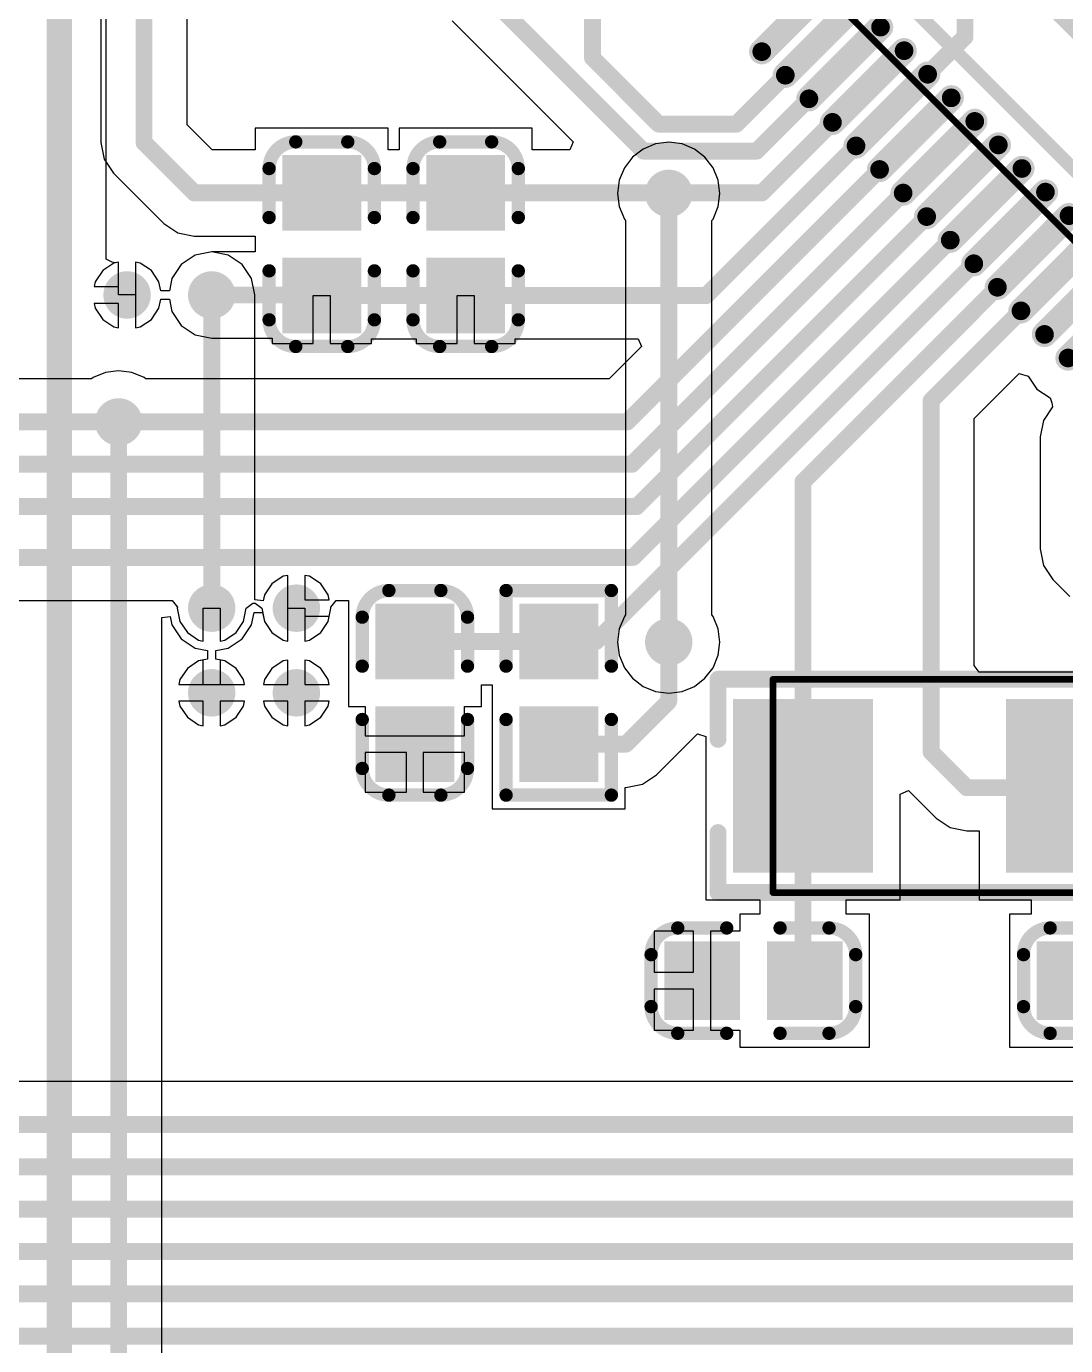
# Model space of a CAD drawing. Header units: millimetres. Extents: x 25 to 374, y 23 to 150.
# Drawn here: x 306.55 to 322.15, y 46.16 to 65.95 of the extents above; entities that cross this region are included whole.
import ezdxf

# ---------------------------------------------------------------- set-up
doc = ezdxf.new("R2010")
doc.units = ezdxf.units.MM
for name, color, linetype in [('BottomLayer', 5, 'Continuous'), ('BottomOverlay', 54, 'Continuous'), ('BottomPaste', 16, 'Continuous'), ('BottomSolder', 6, 'Continuous'), ('Mechanical13', 56, 'Continuous'), ('MultiLayer', 9, 'Continuous'), ('TopLayer', 1, 'Continuous'), ('TopSolder', 216, 'Continuous'), ('ViaHoleLayer', 16, 'Continuous')]:
    doc.layers.add(name, color=color, linetype=linetype)

# ---------------------------------------------------------------- blocks, each defined once
blk = doc.blocks.new('0603_R_B_1')
at = {"layer": 'BottomLayer'}
for points in [[(-1.235, -0.49), (-0.305, -0.49), (-1.235, 0.49), (-0.305, 0.49)], [(0.305, -0.49), (1.235, -0.49), (0.305, 0.49), (1.235, 0.49)]]:
    blk.add_solid(points, dxfattribs=at)
at = {"layer": 'BottomOverlay', "const_width": 0.2}
for points in [[(-1.535, -0.79), (-1.535, 0.79)], [(-0.4, 0.79), (-1.535, 0.79)], [(1.535, 0.79), (0.4, 0.79)], [(1.535, -0.79), (1.535, 0.79)], [(-0.4, -0.79), (-1.535, -0.79)], [(1.535, -0.79), (0.4, -0.79)]]:
    blk.add_lwpolyline(points, dxfattribs=at)
at = {"layer": 'BottomOverlay', "const_width": 0.1}
for points in [[(-1.585, 0.79, 1), (-1.485, 0.79, 1)], [(-1.585, 0.79, 1), (-1.485, 0.79, 1)], [(-0.45, 0.79, 1), (-0.35, 0.79, 1)], [(0.35, 0.79, 1), (0.45, 0.79, 1)], [(1.485, 0.79, 1), (1.585, 0.79, 1)], [(1.485, 0.79, 1), (1.585, 0.79, 1)], [(-1.585, -0.79, 1), (-1.485, -0.79, 1)], [(-1.585, -0.79, 1), (-1.485, -0.79, 1)], [(-0.45, -0.79, 1), (-0.35, -0.79, 1)], [(0.35, -0.79, 1), (0.45, -0.79, 1)], [(1.485, -0.79, 1), (1.585, -0.79, 1)], [(1.485, -0.79, 1), (1.585, -0.79, 1)]]:
    blk.add_lwpolyline(points, format="xyb", close=True, dxfattribs=at)
at = {"layer": 'BottomPaste'}
for points in [[(-1.235, -0.49), (-0.305, -0.49), (-1.235, 0.49), (-0.305, 0.49)], [(0.305, -0.49), (1.235, -0.49), (0.305, 0.49), (1.235, 0.49)]]:
    blk.add_solid(points, dxfattribs=at)
at = {"layer": 'BottomSolder'}
for points in [[(-1.337, -0.592), (-0.203, -0.592), (-1.337, 0.592), (-0.203, 0.592)], [(0.203, -0.592), (1.337, -0.592), (0.203, 0.592), (1.337, 0.592)]]:
    blk.add_solid(points, dxfattribs=at)
blk = doc.blocks.new('0603_C_B_2')
at = {"layer": 'BottomLayer'}
for points in [[(-1.235, -0.49), (-0.305, -0.49), (-1.235, 0.49), (-0.305, 0.49)], [(0.305, -0.49), (1.235, -0.49), (0.305, 0.49), (1.235, 0.49)]]:
    blk.add_solid(points, dxfattribs=at)
at = {"layer": 'BottomOverlay', "const_width": 0.2}
for points in [[(-1.535, 0.39, -0.414213), (-1.135, 0.79)], [(1.135, 0.79, -0.414213), (1.535, 0.39)], [(-1.135, -0.79, -0.414213), (-1.535, -0.39)], [(1.535, -0.39, -0.414213), (1.135, -0.79)]]:
    blk.add_lwpolyline(points, format="xyb", dxfattribs=at)
for points in [[(-0.4, 0.79), (-1.135, 0.79)], [(1.135, 0.79), (0.4, 0.79)], [(-1.535, -0.39), (-1.535, 0.39)], [(1.535, -0.39), (1.535, 0.39)], [(-0.4, -0.79), (-1.135, -0.79)], [(1.135, -0.79), (0.4, -0.79)]]:
    blk.add_lwpolyline(points, dxfattribs=at)
at = {"layer": 'BottomOverlay', "const_width": 0.1}
for points in [[(-1.185, 0.79, 1), (-1.085, 0.79, 1)], [(-1.185, 0.79, 1), (-1.085, 0.79, 1)], [(-0.45, 0.79, 1), (-0.35, 0.79, 1)], [(0.35, 0.79, 1), (0.45, 0.79, 1)], [(1.085, 0.79, 1), (1.185, 0.79, 1)], [(1.085, 0.79, 1), (1.185, 0.79, 1)], [(-1.585, 0.39, 1), (-1.485, 0.39, 1)], [(-1.585, 0.39, 1), (-1.485, 0.39, 1)], [(1.485, 0.39, 1), (1.585, 0.39, 1)], [(1.485, 0.39, 1), (1.585, 0.39, 1)], [(-1.585, -0.39, 1), (-1.485, -0.39, 1)], [(-1.585, -0.39, 1), (-1.485, -0.39, 1)], [(1.485, -0.39, 1), (1.585, -0.39, 1)], [(1.485, -0.39, 1), (1.585, -0.39, 1)], [(-1.185, -0.79, 1), (-1.085, -0.79, 1)], [(-1.185, -0.79, 1), (-1.085, -0.79, 1)], [(-0.45, -0.79, 1), (-0.35, -0.79, 1)], [(0.35, -0.79, 1), (0.45, -0.79, 1)], [(1.085, -0.79, 1), (1.185, -0.79, 1)], [(1.085, -0.79, 1), (1.185, -0.79, 1)]]:
    blk.add_lwpolyline(points, format="xyb", close=True, dxfattribs=at)
at = {"layer": 'BottomPaste'}
for points in [[(-1.235, -0.49), (-0.305, -0.49), (-1.235, 0.49), (-0.305, 0.49)], [(0.305, -0.49), (1.235, -0.49), (0.305, 0.49), (1.235, 0.49)]]:
    blk.add_solid(points, dxfattribs=at)
at = {"layer": 'BottomSolder'}
for points in [[(-1.337, -0.592), (-0.203, -0.592), (-1.337, 0.592), (-0.203, 0.592)], [(0.203, -0.592), (1.337, -0.592), (0.203, 0.592), (1.337, 0.592)]]:
    blk.add_solid(points, dxfattribs=at)
blk = doc.blocks.new('0603_C_B_3')
at = {"layer": 'BottomLayer'}
for points in [[(-1.235, -0.49), (-0.305, -0.49), (-1.235, 0.49), (-0.305, 0.49)], [(0.305, -0.49), (1.235, -0.49), (0.305, 0.49), (1.235, 0.49)]]:
    blk.add_solid(points, dxfattribs=at)
at = {"layer": 'BottomOverlay', "const_width": 0.2}
for points in [[(-1.535, 0.39, -0.414213), (-1.135, 0.79)], [(1.135, 0.79, -0.414213), (1.535, 0.39)], [(-1.135, -0.79, -0.414213), (-1.535, -0.39)], [(1.535, -0.39, -0.414213), (1.135, -0.79)]]:
    blk.add_lwpolyline(points, format="xyb", dxfattribs=at)
for points in [[(-1.135, 0.79), (-0.4, 0.79)], [(0.4, 0.79), (1.135, 0.79)], [(-1.535, 0.39), (-1.535, -0.39)], [(1.535, 0.39), (1.535, -0.39)], [(-1.135, -0.79), (-0.4, -0.79)], [(0.4, -0.79), (1.135, -0.79)]]:
    blk.add_lwpolyline(points, dxfattribs=at)
at = {"layer": 'BottomOverlay', "const_width": 0.1}
for points in [[(-1.185, 0.79, 1), (-1.085, 0.79, 1)], [(-1.185, 0.79, 1), (-1.085, 0.79, 1)], [(-0.45, 0.79, 1), (-0.35, 0.79, 1)], [(0.35, 0.79, 1), (0.45, 0.79, 1)], [(1.085, 0.79, 1), (1.185, 0.79, 1)], [(1.085, 0.79, 1), (1.185, 0.79, 1)], [(-1.585, 0.39, 1), (-1.485, 0.39, 1)], [(-1.585, 0.39, 1), (-1.485, 0.39, 1)], [(1.485, 0.39, 1), (1.585, 0.39, 1)], [(1.485, 0.39, 1), (1.585, 0.39, 1)], [(-1.585, -0.39, 1), (-1.485, -0.39, 1)], [(-1.585, -0.39, 1), (-1.485, -0.39, 1)], [(1.485, -0.39, 1), (1.585, -0.39, 1)], [(1.485, -0.39, 1), (1.585, -0.39, 1)], [(-1.185, -0.79, 1), (-1.085, -0.79, 1)], [(-1.185, -0.79, 1), (-1.085, -0.79, 1)], [(-0.45, -0.79, 1), (-0.35, -0.79, 1)], [(0.35, -0.79, 1), (0.45, -0.79, 1)], [(1.085, -0.79, 1), (1.185, -0.79, 1)], [(1.085, -0.79, 1), (1.185, -0.79, 1)]]:
    blk.add_lwpolyline(points, format="xyb", close=True, dxfattribs=at)
at = {"layer": 'BottomPaste'}
for points in [[(-1.235, -0.49), (-0.305, -0.49), (-1.235, 0.49), (-0.305, 0.49)], [(0.305, -0.49), (1.235, -0.49), (0.305, 0.49), (1.235, 0.49)]]:
    blk.add_solid(points, dxfattribs=at)
at = {"layer": 'BottomSolder'}
for points in [[(-1.337, -0.592), (-0.203, -0.592), (-1.337, 0.592), (-0.203, 0.592)], [(0.203, -0.592), (1.337, -0.592), (0.203, 0.592), (1.337, 0.592)]]:
    blk.add_solid(points, dxfattribs=at)
blk = doc.blocks.new('LQFP_64_10_10_05P_B_8')
at = {"layer": 'BottomLayer', "const_width": 0.28}
for points in [[(-2.75, 4.79), (-2.75, 6.31)], [(-2.25, 4.79), (-2.25, 6.31)], [(-1.75, 4.79), (-1.75, 6.31)], [(-1.25, 4.79), (-1.25, 6.31)], [(-0.75, 4.79), (-0.75, 6.31)], [(-0.25, 4.79), (-0.25, 6.31)], [(0.25, 4.79), (0.25, 6.31)], [(0.75, 4.79), (0.75, 6.31)], [(1.25, 4.79), (1.25, 6.31)], [(1.75, 4.79), (1.75, 6.31)], [(2.25, 4.79), (2.25, 6.31)], [(2.75, 4.79), (2.75, 6.31)], [(3.25, 4.79), (3.25, 6.31)], [(3.75, 4.79), (3.75, 6.31)]]:
    blk.add_lwpolyline(points, dxfattribs=at)
at = {"layer": 'BottomLayer', "const_width": 0.14}
for points in [[(-2.82, 6.31, 1), (-2.68, 6.31, 1)], [(-2.32, 6.31, 1), (-2.18, 6.31, 1)], [(-1.82, 6.31, 1), (-1.68, 6.31, 1)], [(-1.32, 6.31, 1), (-1.18, 6.31, 1)], [(-0.82, 6.31, 1), (-0.68, 6.31, 1)], [(-0.32, 6.31, 1), (-0.18, 6.31, 1)], [(0.18, 6.31, 1), (0.32, 6.31, 1)], [(0.68, 6.31, 1), (0.82, 6.31, 1)], [(1.18, 6.31, 1), (1.32, 6.31, 1)], [(1.68, 6.31, 1), (1.82, 6.31, 1)], [(2.18, 6.31, 1), (2.32, 6.31, 1)], [(2.68, 6.31, 1), (2.82, 6.31, 1)], [(3.18, 6.31, 1), (3.32, 6.31, 1)], [(3.68, 6.31, 1), (3.82, 6.31, 1)], [(-1.32, 4.79, 1), (-1.18, 4.79, 1)], [(-0.82, 4.79, 1), (-0.68, 4.79, 1)], [(-0.32, 4.79, 1), (-0.18, 4.79, 1)], [(0.18, 4.79, 1), (0.32, 4.79, 1)], [(0.68, 4.79, 1), (0.82, 4.79, 1)], [(1.18, 4.79, 1), (1.32, 4.79, 1)], [(1.68, 4.79, 1), (1.82, 4.79, 1)], [(2.18, 4.79, 1), (2.32, 4.79, 1)], [(2.68, 4.79, 1), (2.82, 4.79, 1)]]:
    blk.add_lwpolyline(points, format="xyb", close=True, dxfattribs=at)
at = {"layer": 'BottomOverlay', "const_width": 0.2}
blk.add_lwpolyline([(4.25, 4.25), (-4.25, 4.25)], dxfattribs=at)
at = {"layer": 'BottomPaste', "const_width": 0.28}
for points in [[(-2.75, 4.79), (-2.75, 6.31)], [(-2.25, 4.79), (-2.25, 6.31)], [(-1.75, 4.79), (-1.75, 6.31)], [(-1.25, 4.79), (-1.25, 6.31)], [(-0.75, 4.79), (-0.75, 6.31)], [(-0.25, 4.79), (-0.25, 6.31)], [(0.25, 4.79), (0.25, 6.31)], [(0.75, 4.79), (0.75, 6.31)], [(1.25, 4.79), (1.25, 6.31)], [(1.75, 4.79), (1.75, 6.31)], [(2.25, 4.79), (2.25, 6.31)], [(2.75, 4.79), (2.75, 6.31)], [(3.25, 4.79), (3.25, 6.31)], [(3.75, 4.79), (3.75, 6.31)]]:
    blk.add_lwpolyline(points, dxfattribs=at)
at = {"layer": 'BottomPaste', "const_width": 0.14}
for points in [[(-2.82, 6.31, 1), (-2.68, 6.31, 1)], [(-2.32, 6.31, 1), (-2.18, 6.31, 1)], [(-1.82, 6.31, 1), (-1.68, 6.31, 1)], [(-1.32, 6.31, 1), (-1.18, 6.31, 1)], [(-0.82, 6.31, 1), (-0.68, 6.31, 1)], [(-0.32, 6.31, 1), (-0.18, 6.31, 1)], [(0.18, 6.31, 1), (0.32, 6.31, 1)], [(0.68, 6.31, 1), (0.82, 6.31, 1)], [(1.18, 6.31, 1), (1.32, 6.31, 1)], [(1.68, 6.31, 1), (1.82, 6.31, 1)], [(2.18, 6.31, 1), (2.32, 6.31, 1)], [(2.68, 6.31, 1), (2.82, 6.31, 1)], [(3.18, 6.31, 1), (3.32, 6.31, 1)], [(3.68, 6.31, 1), (3.82, 6.31, 1)], [(-1.32, 4.79, 1), (-1.18, 4.79, 1)], [(-0.82, 4.79, 1), (-0.68, 4.79, 1)], [(-0.32, 4.79, 1), (-0.18, 4.79, 1)], [(0.18, 4.79, 1), (0.32, 4.79, 1)], [(0.68, 4.79, 1), (0.82, 4.79, 1)], [(1.18, 4.79, 1), (1.32, 4.79, 1)], [(1.68, 4.79, 1), (1.82, 4.79, 1)], [(2.18, 4.79, 1), (2.32, 4.79, 1)], [(2.68, 4.79, 1), (2.82, 4.79, 1)]]:
    blk.add_lwpolyline(points, format="xyb", close=True, dxfattribs=at)
at = {"layer": 'BottomSolder', "const_width": 0.382}
for points in [[(-2.75, 4.79), (-2.75, 6.31)], [(-2.25, 4.79), (-2.25, 6.31)], [(-1.75, 4.79), (-1.75, 6.31)], [(-1.25, 4.79), (-1.25, 6.31)], [(-0.75, 4.79), (-0.75, 6.31)], [(-0.25, 4.79), (-0.25, 6.31)], [(0.25, 4.79), (0.25, 6.31)], [(0.75, 4.79), (0.75, 6.31)], [(1.25, 4.79), (1.25, 6.31)], [(1.75, 4.79), (1.75, 6.31)], [(2.25, 4.79), (2.25, 6.31)], [(2.75, 4.79), (2.75, 6.31)], [(3.25, 4.79), (3.25, 6.31)], [(3.75, 4.79), (3.75, 6.31)]]:
    blk.add_lwpolyline(points, dxfattribs=at)
at = {"layer": 'BottomSolder', "const_width": 0.191}
for points in [[(-2.845, 6.31, 1), (-2.655, 6.31, 1)], [(-2.345, 6.31, 1), (-2.155, 6.31, 1)], [(-1.845, 6.31, 1), (-1.655, 6.31, 1)], [(-1.345, 6.31, 1), (-1.155, 6.31, 1)], [(-0.845, 6.31, 1), (-0.655, 6.31, 1)], [(-0.345, 6.31, 1), (-0.155, 6.31, 1)], [(0.155, 6.31, 1), (0.345, 6.31, 1)], [(0.655, 6.31, 1), (0.845, 6.31, 1)], [(1.155, 6.31, 1), (1.345, 6.31, 1)], [(1.655, 6.31, 1), (1.845, 6.31, 1)], [(2.155, 6.31, 1), (2.345, 6.31, 1)], [(2.655, 6.31, 1), (2.845, 6.31, 1)], [(3.155, 6.31, 1), (3.345, 6.31, 1)], [(3.655, 6.31, 1), (3.845, 6.31, 1)], [(-1.345, 4.79, 1), (-1.155, 4.79, 1)], [(-0.845, 4.79, 1), (-0.655, 4.79, 1)], [(-0.345, 4.79, 1), (-0.155, 4.79, 1)], [(0.155, 4.79, 1), (0.345, 4.79, 1)], [(0.655, 4.79, 1), (0.845, 4.79, 1)], [(1.155, 4.79, 1), (1.345, 4.79, 1)], [(1.655, 4.79, 1), (1.845, 4.79, 1)], [(2.155, 4.79, 1), (2.345, 4.79, 1)], [(2.655, 4.79, 1), (2.845, 4.79, 1)]]:
    blk.add_lwpolyline(points, format="xyb", close=True, dxfattribs=at)
at = {"layer": 'Mechanical13', "const_width": 0.1}
blk.add_lwpolyline([(5, 5), (-5, 5)], dxfattribs=at)
blk = doc.blocks.new('SMD_5032_2P_B_9')
at = {"layer": 'BottomLayer'}
for points in [[(-3, 1.2), (-3, -1.2), (-1.1, 1.2), (-1.1, -1.2)], [(1.1, 1.2), (1.1, -1.2), (3, 1.2), (3, -1.2)]]:
    blk.add_solid(points, dxfattribs=at)
at = {"layer": 'BottomOverlay', "const_width": 0.254}
for points in [[(-3.325, 0.7), (-3.325, 1.6)], [(-3.325, 1.6), (3.325, 1.6)], [(3.325, 0.7), (3.325, 1.6)], [(-3.325, -1.6), (-3.325, -0.7)], [(3.325, -1.6), (3.325, -0.7)], [(-3.325, -1.6), (3.325, -1.6)]]:
    blk.add_lwpolyline(points, dxfattribs=at)
at = {"layer": 'BottomOverlay', "const_width": 0.127}
for points in [[(-3.388, 1.6, 1), (-3.261, 1.6, 1)], [(-3.388, 1.6, 1), (-3.261, 1.6, 1)], [(3.261, 1.6, 1), (3.388, 1.6, 1)], [(3.261, 1.6, 1), (3.388, 1.6, 1)], [(-3.388, 0.7, 1), (-3.261, 0.7, 1)], [(3.261, 0.7, 1), (3.388, 0.7, 1)], [(-3.388, -0.7, 1), (-3.261, -0.7, 1)], [(3.261, -0.7, 1), (3.388, -0.7, 1)], [(-3.388, -1.6, 1), (-3.261, -1.6, 1)], [(-3.388, -1.6, 1), (-3.261, -1.6, 1)], [(3.261, -1.6, 1), (3.388, -1.6, 1)], [(3.261, -1.6, 1), (3.388, -1.6, 1)]]:
    blk.add_lwpolyline(points, format="xyb", close=True, dxfattribs=at)
at = {"layer": 'BottomPaste'}
for points in [[(-3, 1.2), (-3, -1.2), (-1.1, 1.2), (-1.1, -1.2)], [(1.1, 1.2), (1.1, -1.2), (3, 1.2), (3, -1.2)]]:
    blk.add_solid(points, dxfattribs=at)
at = {"layer": 'BottomSolder'}
for points in [[(-3.102, 1.302), (-3.102, -1.302), (-0.998, 1.302), (-0.998, -1.302)], [(0.998, 1.302), (0.998, -1.302), (3.102, 1.302), (3.102, -1.302)]]:
    blk.add_solid(points, dxfattribs=at)
at = {"layer": 'Mechanical13', "const_width": 0.1}
for points in [[(-2.5, -1.6), (-2.5, 1.6)], [(-2.5, 1.6), (2.5, 1.6)], [(2.5, -1.6), (2.5, 1.6)], [(-2.5, -1.6), (2.5, -1.6)]]:
    blk.add_lwpolyline(points, dxfattribs=at)
at = {"layer": 'Mechanical13', "const_width": 0.05}
for points in [[(-2.525, 1.6, 1), (-2.475, 1.6, 1)], [(-2.525, 1.6, 1), (-2.475, 1.6, 1)], [(2.475, 1.6, 1), (2.525, 1.6, 1)], [(2.475, 1.6, 1), (2.525, 1.6, 1)], [(-2.525, -1.6, 1), (-2.475, -1.6, 1)], [(-2.525, -1.6, 1), (-2.475, -1.6, 1)], [(2.475, -1.6, 1), (2.525, -1.6, 1)], [(2.475, -1.6, 1), (2.525, -1.6, 1)]]:
    blk.add_lwpolyline(points, format="xyb", close=True, dxfattribs=at)
blk = doc.blocks.new('0603_C_B_18')
at = {"layer": 'BottomLayer'}
for points in [[(-1.235, -0.49), (-0.305, -0.49), (-1.235, 0.49), (-0.305, 0.49)], [(0.305, -0.49), (1.235, -0.49), (0.305, 0.49), (1.235, 0.49)]]:
    blk.add_solid(points, dxfattribs=at)
at = {"layer": 'BottomOverlay', "const_width": 0.2}
for points in [[(-1.535, 0.39, -0.414213), (-1.135, 0.79)], [(1.135, 0.79, -0.414213), (1.535, 0.39)], [(-1.135, -0.79, -0.414213), (-1.535, -0.39)], [(1.535, -0.39, -0.414213), (1.135, -0.79)]]:
    blk.add_lwpolyline(points, format="xyb", dxfattribs=at)
for points in [[(-0.4, 0.79), (-1.135, 0.79)], [(1.135, 0.79), (0.4, 0.79)], [(-1.535, 0.39), (-1.535, -0.39)], [(1.535, 0.39), (1.535, -0.39)], [(-0.4, -0.79), (-1.135, -0.79)], [(1.135, -0.79), (0.4, -0.79)]]:
    blk.add_lwpolyline(points, dxfattribs=at)
at = {"layer": 'BottomOverlay', "const_width": 0.1}
for points in [[(-1.185, 0.79, 1), (-1.085, 0.79, 1)], [(-1.185, 0.79, 1), (-1.085, 0.79, 1)], [(-0.45, 0.79, 1), (-0.35, 0.79, 1)], [(0.35, 0.79, 1), (0.45, 0.79, 1)], [(1.085, 0.79, 1), (1.185, 0.79, 1)], [(1.085, 0.79, 1), (1.185, 0.79, 1)], [(-1.585, 0.39, 1), (-1.485, 0.39, 1)], [(-1.585, 0.39, 1), (-1.485, 0.39, 1)], [(1.485, 0.39, 1), (1.585, 0.39, 1)], [(1.485, 0.39, 1), (1.585, 0.39, 1)], [(-1.585, -0.39, 1), (-1.485, -0.39, 1)], [(-1.585, -0.39, 1), (-1.485, -0.39, 1)], [(1.485, -0.39, 1), (1.585, -0.39, 1)], [(1.485, -0.39, 1), (1.585, -0.39, 1)], [(-1.185, -0.79, 1), (-1.085, -0.79, 1)], [(-1.185, -0.79, 1), (-1.085, -0.79, 1)], [(-0.45, -0.79, 1), (-0.35, -0.79, 1)], [(0.35, -0.79, 1), (0.45, -0.79, 1)], [(1.085, -0.79, 1), (1.185, -0.79, 1)], [(1.085, -0.79, 1), (1.185, -0.79, 1)]]:
    blk.add_lwpolyline(points, format="xyb", close=True, dxfattribs=at)
at = {"layer": 'BottomPaste'}
for points in [[(-1.235, -0.49), (-0.305, -0.49), (-1.235, 0.49), (-0.305, 0.49)], [(0.305, -0.49), (1.235, -0.49), (0.305, 0.49), (1.235, 0.49)]]:
    blk.add_solid(points, dxfattribs=at)
at = {"layer": 'BottomSolder'}
for points in [[(-1.337, -0.592), (-0.203, -0.592), (-1.337, 0.592), (-0.203, 0.592)], [(0.203, -0.592), (1.337, -0.592), (0.203, 0.592), (1.337, 0.592)]]:
    blk.add_solid(points, dxfattribs=at)
blk = doc.blocks.new('0603_C_B_19')
at = {"layer": 'BottomLayer'}
for points in [[(-1.235, -0.49), (-0.305, -0.49), (-1.235, 0.49), (-0.305, 0.49)], [(0.305, -0.49), (1.235, -0.49), (0.305, 0.49), (1.235, 0.49)]]:
    blk.add_solid(points, dxfattribs=at)
at = {"layer": 'BottomOverlay', "const_width": 0.2}
for points in [[(-1.535, 0.39, -0.414213), (-1.135, 0.79)], [(1.135, 0.79, -0.414213), (1.535, 0.39)], [(-1.135, -0.79, -0.414213), (-1.535, -0.39)], [(1.535, -0.39, -0.414213), (1.135, -0.79)]]:
    blk.add_lwpolyline(points, format="xyb", dxfattribs=at)
for points in [[(-1.135, 0.79), (-0.4, 0.79)], [(0.4, 0.79), (1.135, 0.79)], [(-1.535, -0.39), (-1.535, 0.39)], [(1.535, -0.39), (1.535, 0.39)], [(-1.135, -0.79), (-0.4, -0.79)], [(0.4, -0.79), (1.135, -0.79)]]:
    blk.add_lwpolyline(points, dxfattribs=at)
at = {"layer": 'BottomOverlay', "const_width": 0.1}
for points in [[(-1.185, 0.79, 1), (-1.085, 0.79, 1)], [(-1.185, 0.79, 1), (-1.085, 0.79, 1)], [(-0.45, 0.79, 1), (-0.35, 0.79, 1)], [(0.35, 0.79, 1), (0.45, 0.79, 1)], [(1.085, 0.79, 1), (1.185, 0.79, 1)], [(1.085, 0.79, 1), (1.185, 0.79, 1)], [(-1.585, 0.39, 1), (-1.485, 0.39, 1)], [(-1.585, 0.39, 1), (-1.485, 0.39, 1)], [(1.485, 0.39, 1), (1.585, 0.39, 1)], [(1.485, 0.39, 1), (1.585, 0.39, 1)], [(-1.585, -0.39, 1), (-1.485, -0.39, 1)], [(-1.585, -0.39, 1), (-1.485, -0.39, 1)], [(1.485, -0.39, 1), (1.585, -0.39, 1)], [(1.485, -0.39, 1), (1.585, -0.39, 1)], [(-1.185, -0.79, 1), (-1.085, -0.79, 1)], [(-1.185, -0.79, 1), (-1.085, -0.79, 1)], [(-0.45, -0.79, 1), (-0.35, -0.79, 1)], [(0.35, -0.79, 1), (0.45, -0.79, 1)], [(1.085, -0.79, 1), (1.185, -0.79, 1)], [(1.085, -0.79, 1), (1.185, -0.79, 1)]]:
    blk.add_lwpolyline(points, format="xyb", close=True, dxfattribs=at)
at = {"layer": 'BottomPaste'}
for points in [[(-1.235, -0.49), (-0.305, -0.49), (-1.235, 0.49), (-0.305, 0.49)], [(0.305, -0.49), (1.235, -0.49), (0.305, 0.49), (1.235, 0.49)]]:
    blk.add_solid(points, dxfattribs=at)
at = {"layer": 'BottomSolder'}
for points in [[(-1.337, -0.592), (-0.203, -0.592), (-1.337, 0.592), (-0.203, 0.592)], [(0.203, -0.592), (1.337, -0.592), (0.203, 0.592), (1.337, 0.592)]]:
    blk.add_solid(points, dxfattribs=at)
blk = doc.blocks.new('0603_C_B_20')
at = {"layer": 'BottomLayer'}
for points in [[(-1.235, -0.49), (-0.305, -0.49), (-1.235, 0.49), (-0.305, 0.49)], [(0.305, -0.49), (1.235, -0.49), (0.305, 0.49), (1.235, 0.49)]]:
    blk.add_solid(points, dxfattribs=at)
at = {"layer": 'BottomOverlay', "const_width": 0.2}
for points in [[(-1.535, 0.39, -0.414213), (-1.135, 0.79)], [(1.135, 0.79, -0.414213), (1.535, 0.39)], [(-1.135, -0.79, -0.414213), (-1.535, -0.39)], [(1.535, -0.39, -0.414213), (1.135, -0.79)]]:
    blk.add_lwpolyline(points, format="xyb", dxfattribs=at)
for points in [[(-1.135, 0.79), (-0.4, 0.79)], [(0.4, 0.79), (1.135, 0.79)], [(-1.535, 0.39), (-1.535, -0.39)], [(1.535, 0.39), (1.535, -0.39)], [(-1.135, -0.79), (-0.4, -0.79)], [(0.4, -0.79), (1.135, -0.79)]]:
    blk.add_lwpolyline(points, dxfattribs=at)
at = {"layer": 'BottomOverlay', "const_width": 0.1}
for points in [[(-1.185, 0.79, 1), (-1.085, 0.79, 1)], [(-1.185, 0.79, 1), (-1.085, 0.79, 1)], [(-0.45, 0.79, 1), (-0.35, 0.79, 1)], [(0.35, 0.79, 1), (0.45, 0.79, 1)], [(1.085, 0.79, 1), (1.185, 0.79, 1)], [(1.085, 0.79, 1), (1.185, 0.79, 1)], [(-1.585, 0.39, 1), (-1.485, 0.39, 1)], [(-1.585, 0.39, 1), (-1.485, 0.39, 1)], [(1.485, 0.39, 1), (1.585, 0.39, 1)], [(1.485, 0.39, 1), (1.585, 0.39, 1)], [(-1.585, -0.39, 1), (-1.485, -0.39, 1)], [(-1.585, -0.39, 1), (-1.485, -0.39, 1)], [(1.485, -0.39, 1), (1.585, -0.39, 1)], [(1.485, -0.39, 1), (1.585, -0.39, 1)], [(-1.185, -0.79, 1), (-1.085, -0.79, 1)], [(-1.185, -0.79, 1), (-1.085, -0.79, 1)], [(-0.45, -0.79, 1), (-0.35, -0.79, 1)], [(0.35, -0.79, 1), (0.45, -0.79, 1)], [(1.085, -0.79, 1), (1.185, -0.79, 1)], [(1.085, -0.79, 1), (1.185, -0.79, 1)]]:
    blk.add_lwpolyline(points, format="xyb", close=True, dxfattribs=at)
at = {"layer": 'BottomPaste'}
for points in [[(-1.235, -0.49), (-0.305, -0.49), (-1.235, 0.49), (-0.305, 0.49)], [(0.305, -0.49), (1.235, -0.49), (0.305, 0.49), (1.235, 0.49)]]:
    blk.add_solid(points, dxfattribs=at)
at = {"layer": 'BottomSolder'}
for points in [[(-1.337, -0.592), (-0.203, -0.592), (-1.337, 0.592), (-0.203, 0.592)], [(0.203, -0.592), (1.337, -0.592), (0.203, 0.592), (1.337, 0.592)]]:
    blk.add_solid(points, dxfattribs=at)

msp = doc.modelspace()

# ---------------------------------------------------------------- linework, layer by layer
at = {"layer": 'BottomLayer'}
for p, q in [((307.67, 71.829), (307.67, 64.209)), ((308.965, 64.477), (308.965, 71.56)), ((312.94, 66.037), (314.758, 64.219)), ((309.34, 64.102), (308.965, 64.477)), ((311.983, 64.428), (309.987, 64.428)), ((309.987, 64.428), (309.987, 64.102)), ((311.983, 64.102), (311.983, 64.428)), ((314.142, 64.428), (312.146, 64.428)), ((312.146, 64.428), (312.146, 64.102)), ((314.142, 64.102), (314.142, 64.428)), ((307.67, 64.209), (307.72, 63.961)), ((314.758, 64.219), (314.709, 64.102)), ((307.72, 63.961), (307.86, 63.751)), ((309.987, 64.102), (309.34, 64.102)), ((312.146, 64.102), (311.983, 64.102)), ((314.709, 64.102), (314.142, 64.102)), ((307.86, 63.751), (308.614, 62.997)), ((308.614, 62.997), (308.824, 62.857)), ((308.824, 62.857), (309.072, 62.807)), ((309.072, 62.807), (309.987, 62.807)), ((309.987, 62.807), (309.987, 62.57)), ((309.334, 62.57), (309.086, 62.521)), ((309.987, 62.57), (309.334, 62.57)), ((307.866, 62.401), (307.698, 62.289)), ((307.937, 62.415), (307.866, 62.401)), ((307.937, 62.05), (307.937, 62.415)), ((308.262, 62.401), (308.191, 62.415)), ((308.191, 62.415), (308.191, 61.923)), ((308.43, 62.289), (308.262, 62.401)), ((308.876, 62.38), (308.736, 62.17)), ((309.086, 62.521), (308.876, 62.38)), ((307.698, 62.289), (307.585, 62.121)), ((308.542, 62.121), (308.43, 62.289)), ((308.736, 62.17), (308.699, 61.985)), ((307.585, 62.121), (307.571, 62.05)), ((307.571, 62.05), (307.937, 62.05)), ((308.569, 61.985), (308.542, 62.121)), ((308.699, 61.985), (308.569, 61.985)), ((307.937, 61.796), (307.571, 61.796)), ((307.571, 61.796), (307.585, 61.724)), ((307.937, 61.43), (307.937, 61.796)), ((308.191, 61.923), (308.191, 61.43)), ((308.542, 61.724), (308.569, 61.86)), ((308.569, 61.86), (308.699, 61.86)), ((308.699, 61.86), (308.736, 61.675)), ((310.858, 61.196), (310.858, 61.915)), ((310.858, 61.915), (311.112, 61.915)), ((311.112, 61.915), (311.112, 61.196)), ((313.017, 61.196), (313.017, 61.915)), ((313.017, 61.915), (313.271, 61.915)), ((313.271, 61.915), (313.271, 61.196)), ((307.585, 61.724), (307.698, 61.556)), ((307.698, 61.556), (307.866, 61.444)), ((308.262, 61.444), (308.43, 61.556)), ((308.43, 61.556), (308.542, 61.724)), ((308.736, 61.675), (308.876, 61.465)), ((307.866, 61.444), (307.937, 61.43)), ((308.191, 61.43), (308.262, 61.444)), ((308.876, 61.465), (309.086, 61.325)), ((309.086, 61.325), (309.334, 61.275)), ((309.334, 61.275), (310.241, 61.275)), ((310.241, 61.275), (310.241, 61.196)), ((310.241, 61.196), (310.858, 61.196)), ((311.112, 61.196), (311.729, 61.196)), ((311.729, 61.196), (311.729, 61.267)), ((311.729, 61.267), (312.4, 61.267)), ((312.4, 61.267), (312.4, 61.196)), ((312.4, 61.196), (313.017, 61.196)), ((313.271, 61.196), (313.888, 61.196)), ((313.888, 61.196), (313.888, 61.267)), ((313.888, 61.267), (315.735, 61.267)), ((315.735, 61.267), (315.784, 61.15)), ((315.784, 61.15), (315.299, 60.665)), ((307.937, 60.786), (307.738, 60.76)), ((308.136, 60.76), (307.937, 60.786)), ((307.529, 60.665), (303.839, 60.665)), ((307.553, 60.683), (307.529, 60.665)), ((307.738, 60.76), (307.553, 60.683)), ((308.321, 60.683), (308.136, 60.76)), ((308.345, 60.665), (308.321, 60.683)), ((315.299, 60.665), (308.345, 60.665)), ((320.776, 60.069), (321.451, 60.743)), ((321.451, 60.743), (321.585, 60.707)), ((321.585, 60.707), (321.716, 60.51)), ((321.716, 60.51), (321.914, 60.378)), ((321.914, 60.378), (321.938, 60.307)), ((321.952, 60.244), (321.817, 60.042)), ((321.938, 60.307), (321.952, 60.244)), ((320.776, 56.362), (320.776, 60.069)), ((321.817, 60.042), (321.767, 59.794)), ((321.767, 59.794), (321.767, 58.113)), ((321.767, 58.113), (321.817, 57.865)), ((321.817, 57.865), (321.957, 57.655)), ((321.957, 57.655), (322.211, 57.401)), ((304.766, 57.338), (308.739, 57.338)), ((308.739, 57.338), (308.819, 57.24)), ((308.819, 57.24), (308.816, 57.224)), ((308.816, 57.224), (308.855, 57.025)), ((309.207, 56.731), (309.207, 57.224)), ((309.207, 57.224), (309.461, 57.224)), ((309.461, 57.224), (309.461, 56.731)), ((309.812, 57.025), (309.852, 57.224)), ((309.852, 57.224), (309.95, 57.3)), ((309.95, 57.3), (309.988, 57.3)), ((309.988, 57.3), (310.086, 57.224)), ((310.086, 57.224), (310.125, 57.025)), ((310.477, 56.731), (310.477, 57.224)), ((310.477, 57.224), (310.731, 57.224)), ((310.731, 57.224), (310.731, 56.731)), ((311.082, 57.025), (311.122, 57.224)), ((311.119, 57.24), (311.199, 57.338)), ((311.122, 57.224), (311.119, 57.24)), ((311.199, 57.338), (311.384, 57.338)), ((311.384, 57.338), (311.384, 55.751)), ((308.855, 57.025), (308.968, 56.857)), ((309.7, 56.857), (309.812, 57.025)), ((310.125, 57.025), (310.238, 56.857)), ((310.97, 56.857), (311.082, 57.025)), ((308.968, 56.857), (309.136, 56.745)), ((309.532, 56.745), (309.7, 56.857)), ((310.238, 56.857), (310.406, 56.745)), ((310.802, 56.745), (310.97, 56.857)), ((309.136, 56.745), (309.207, 56.731)), ((309.461, 56.731), (309.532, 56.745)), ((310.406, 56.745), (310.477, 56.731)), ((310.731, 56.731), (310.802, 56.745)), ((309.136, 56.432), (308.968, 56.32)), ((309.207, 56.446), (309.136, 56.432)), ((309.207, 56.081), (309.207, 56.446)), ((309.532, 56.432), (309.461, 56.446)), ((309.461, 56.446), (309.461, 56.081)), ((309.7, 56.32), (309.532, 56.432)), ((310.406, 56.432), (310.238, 56.32)), ((310.477, 56.446), (310.406, 56.432)), ((310.477, 56.081), (310.477, 56.446)), ((310.802, 56.432), (310.731, 56.446)), ((310.731, 56.446), (310.731, 56.081)), ((310.97, 56.32), (310.802, 56.432)), ((308.968, 56.32), (308.855, 56.152)), ((309.812, 56.152), (309.7, 56.32)), ((310.238, 56.32), (310.125, 56.152)), ((311.082, 56.152), (310.97, 56.32)), ((320.848, 56.265), (320.776, 56.362)), ((323.764, 56.265), (320.848, 56.265)), ((308.855, 56.152), (308.841, 56.081)), ((308.841, 56.081), (309.207, 56.081)), ((309.461, 56.081), (309.827, 56.081)), ((309.827, 56.081), (309.812, 56.152)), ((310.125, 56.152), (310.111, 56.081)), ((310.111, 56.081), (310.477, 56.081)), ((310.731, 56.081), (311.097, 56.081)), ((311.097, 56.081), (311.082, 56.152)), ((313.38, 55.751), (313.38, 56.076)), ((313.38, 56.076), (313.543, 56.076)), ((313.543, 56.076), (313.543, 55.751)), ((309.207, 55.827), (308.841, 55.827)), ((308.841, 55.827), (308.855, 55.755)), ((309.207, 55.461), (309.207, 55.827)), ((309.827, 55.827), (309.461, 55.827)), ((309.461, 55.827), (309.461, 55.461)), ((309.812, 55.755), (309.827, 55.827)), ((310.477, 55.827), (310.111, 55.827)), ((310.111, 55.827), (310.125, 55.755)), ((310.477, 55.461), (310.477, 55.827)), ((311.097, 55.827), (310.731, 55.827)), ((310.731, 55.827), (310.731, 55.461)), ((311.082, 55.755), (311.097, 55.827)), ((308.855, 55.755), (308.968, 55.587)), ((309.7, 55.587), (309.812, 55.755)), ((310.125, 55.755), (310.238, 55.587)), ((310.97, 55.587), (311.082, 55.755)), ((311.384, 55.751), (311.638, 55.751)), ((311.638, 55.751), (311.638, 55.311)), ((313.126, 55.311), (313.126, 55.751)), ((313.126, 55.751), (313.38, 55.751)), ((313.543, 55.751), (313.543, 54.211)), ((308.968, 55.587), (309.136, 55.475)), ((309.136, 55.475), (309.207, 55.461)), ((309.461, 55.461), (309.532, 55.475)), ((309.532, 55.475), (309.7, 55.587)), ((310.238, 55.587), (310.406, 55.475)), ((310.406, 55.475), (310.477, 55.461)), ((310.731, 55.461), (310.802, 55.475)), ((310.802, 55.475), (310.97, 55.587)), ((311.638, 55.311), (312.382, 55.311)), ((312.382, 55.311), (313.126, 55.311)), ((316.007, 54.726), (316.621, 55.34)), ((316.621, 55.34), (316.748, 55.299)), ((316.748, 55.299), (316.748, 52.849)), ((312.255, 55.057), (311.638, 55.057)), ((311.638, 55.057), (311.638, 54.465)), ((312.255, 54.465), (312.255, 55.057)), ((313.126, 55.057), (312.509, 55.057)), ((312.509, 55.057), (312.509, 54.465)), ((313.126, 54.465), (313.126, 55.057)), ((315.797, 54.585), (316.007, 54.726)), ((311.638, 54.465), (312.255, 54.465)), ((312.509, 54.465), (313.126, 54.465)), ((315.539, 54.211), (315.539, 54.536)), ((315.539, 54.536), (315.549, 54.536)), ((315.549, 54.536), (315.797, 54.585)), ((319.664, 54.434), (319.791, 54.487)), ((319.664, 52.849), (319.664, 54.434)), ((319.791, 54.487), (320.205, 54.073)), ((313.543, 54.211), (315.539, 54.211)), ((320.205, 54.073), (320.415, 53.932)), ((320.415, 53.932), (320.663, 53.883)), ((320.663, 53.883), (320.848, 53.883)), ((320.848, 53.883), (320.848, 52.849)), ((316.748, 52.849), (317.558, 52.849)), ((317.558, 52.849), (317.558, 52.634)), ((318.853, 52.634), (318.853, 52.849)), ((318.853, 52.849), (319.664, 52.849)), ((320.848, 52.849), (321.632, 52.849)), ((321.632, 52.849), (321.632, 52.634)), ((317.558, 52.634), (317.259, 52.634)), ((317.259, 52.634), (317.259, 52.38)), ((319.205, 52.634), (318.853, 52.634)), ((319.205, 50.638), (319.205, 52.634)), ((321.632, 52.634), (321.307, 52.634)), ((321.307, 52.634), (321.307, 50.638)), ((316.565, 52.38), (315.973, 52.38)), ((315.973, 52.38), (315.973, 51.763)), ((316.565, 51.763), (316.565, 52.38)), ((317.259, 52.38), (316.819, 52.38)), ((316.819, 52.38), (316.819, 51.636)), ((315.973, 51.763), (316.565, 51.763)), ((316.565, 51.509), (315.973, 51.509)), ((315.973, 51.509), (315.973, 50.892)), ((316.565, 50.892), (316.565, 51.509)), ((316.819, 51.636), (316.819, 50.892)), ((315.973, 50.892), (316.565, 50.892)), ((316.819, 50.892), (317.259, 50.892)), ((317.259, 50.892), (317.259, 50.638)), ((317.259, 50.638), (319.205, 50.638)), ((321.307, 50.638), (323.253, 50.638)), ((328.116, 50.124), (304.522, 50.124))]:
    msp.add_line(p, q, dxfattribs=at)
at = {"layer": 'BottomLayer', "const_width": 0.254}
for points in [[(308.318, 64.209), (308.318, 71.829)], [(318.832, 69.364), (324.701, 63.495)], [(315.049, 65.479), (315.049, 69.289)], [(320.637, 65.795), (320.637, 66.851)], [(313.398, 66.495), (315.811, 64.082)], [(319.539, 64.697), (320.637, 65.795)], [(317.208, 64.487), (318.478, 65.757)], [(315.049, 65.479), (316.041, 64.487)], [(317.51, 64.082), (318.832, 65.404)], [(317.59, 63.455), (319.185, 65.05)], [(316.757, 61.915), (319.539, 64.697)], [(316.041, 64.487), (317.208, 64.487)], [(308.318, 64.209), (309.072, 63.455)], [(315.567, 60.018), (319.893, 64.343)], [(315.811, 64.082), (317.51, 64.082)], [(315.639, 59.383), (320.246, 63.99)], [(315.711, 58.748), (320.6, 63.636)], [(309.072, 63.455), (310.985, 63.455)], [(310.985, 63.455), (313.144, 63.455)], [(313.144, 63.455), (317.59, 63.455)], [(315.656, 57.986), (320.953, 63.282)], [(315.102, 56.724), (321.307, 62.929)], [(318.206, 59.121), (321.66, 62.575)], [(320.129, 60.337), (322.014, 62.222)], [(309.334, 61.923), (310.977, 61.923)], [(310.985, 61.915), (313.144, 61.915)], [(313.144, 61.915), (316.757, 61.915)], [(320.129, 55.065), (320.129, 60.337)], [(299.936, 60.018), (307.937, 60.018)], [(307.937, 60.018), (315.567, 60.018)], [(305.905, 59.383), (315.639, 59.383)], [(318.206, 54.557), (318.206, 59.121)], [(305.016, 58.748), (315.711, 58.748)], [(304.254, 57.986), (315.656, 57.986)], [(312.382, 56.724), (314.541, 56.724)], [(314.541, 56.724), (315.102, 56.724)], [(316.192, 55.827), (316.192, 56.716)], [(315.549, 55.184), (316.192, 55.827)], [(314.541, 55.184), (315.549, 55.184)], [(320.129, 55.065), (320.663, 54.531)], [(318.206, 51.662), (318.206, 54.557)], [(320.663, 54.531), (322.28, 54.531)], [(304.254, 49.477), (328.384, 49.477)], [(304, 48.842), (328.765, 48.842)], [(303.492, 48.207), (329.908, 48.207)], [(303.238, 47.572), (330.035, 47.572)], [(302.857, 46.937), (330.162, 46.937)], [(302.476, 46.302), (330.289, 46.302)]]:
    msp.add_lwpolyline(points, dxfattribs=at)
at = {"layer": 'BottomLayer'}
for points, const_width in [([(320.573, 65.795, 1), (320.7, 65.795, 1)], 0.127), ([(320.573, 65.795, 1), (320.7, 65.795, 1)], 0.127), ([(318.415, 65.757, 1), (318.542, 65.757, 1)], 0.127), ([(314.985, 65.479, 1), (315.112, 65.479, 1)], 0.127), ([(314.985, 65.479, 1), (315.112, 65.479, 1)], 0.127), ([(318.768, 65.404, 1), (318.895, 65.404, 1)], 0.127), ([(319.122, 65.05, 1), (319.249, 65.05, 1)], 0.127), ([(319.476, 64.697, 1), (319.603, 64.697, 1)], 0.127), ([(319.476, 64.697, 1), (319.603, 64.697, 1)], 0.127), ([(315.977, 64.487, 1), (316.104, 64.487, 1)], 0.127), ([(315.977, 64.487, 1), (316.104, 64.487, 1)], 0.127), ([(317.144, 64.487, 1), (317.271, 64.487, 1)], 0.127), ([(317.144, 64.487, 1), (317.271, 64.487, 1)], 0.127), ([(308.254, 64.209, 1), (308.381, 64.209, 1)], 0.127), ([(308.254, 64.209, 1), (308.381, 64.209, 1)], 0.127), ([(319.829, 64.343, 1), (319.956, 64.343, 1)], 0.127), ([(315.747, 64.082, 1), (315.874, 64.082, 1)], 0.127), ([(315.747, 64.082, 1), (315.874, 64.082, 1)], 0.127), ([(317.446, 64.082, 1), (317.573, 64.082, 1)], 0.127), ([(317.446, 64.082, 1), (317.573, 64.082, 1)], 0.127), ([(320.183, 63.99, 1), (320.31, 63.99, 1)], 0.127), ([(320.536, 63.636, 1), (320.663, 63.636, 1)], 0.127), ([(309.008, 63.455, 1), (309.135, 63.455, 1)], 0.127), ([(309.008, 63.455, 1), (309.135, 63.455, 1)], 0.127), ([(310.921, 63.455, 1), (311.048, 63.455, 1)], 0.127), ([(310.921, 63.455, 1), (311.048, 63.455, 1)], 0.127), ([(313.08, 63.455, 1), (313.207, 63.455, 1)], 0.127), ([(313.08, 63.455, 1), (313.207, 63.455, 1)], 0.127), ([(316.065, 63.447, 1), (316.319, 63.447, 1)], 0.254), ([(317.526, 63.455, 1), (317.653, 63.455, 1)], 0.127), ([(317.526, 63.455, 1), (317.653, 63.455, 1)], 0.127), ([(320.89, 63.282, 1), (321.017, 63.282, 1)], 0.127), ([(321.243, 62.929, 1), (321.37, 62.929, 1)], 0.127), ([(321.597, 62.575, 1), (321.724, 62.575, 1)], 0.127), ([(321.95, 62.222, 1), (322.077, 62.222, 1)], 0.127), ([(307.937, 61.923, 1), (308.191, 61.923, 1)], 0.254), ([(309.207, 61.923, 1), (309.461, 61.923, 1)], 0.254), ([(309.27, 61.923, 1), (309.397, 61.923, 1)], 0.127), ([(310.913, 61.923, 1), (311.04, 61.923, 1)], 0.127), ([(310.921, 61.915, 1), (311.048, 61.915, 1)], 0.127), ([(313.08, 61.915, 1), (313.207, 61.915, 1)], 0.127), ([(313.08, 61.915, 1), (313.207, 61.915, 1)], 0.127), ([(316.694, 61.915, 1), (316.821, 61.915, 1)], 0.127), ([(316.694, 61.915, 1), (316.821, 61.915, 1)], 0.127), ([(320.065, 60.337, 1), (320.192, 60.337, 1)], 0.127), ([(320.065, 60.337, 1), (320.192, 60.337, 1)], 0.127), ([(307.81, 60.018, 1), (308.064, 60.018, 1)], 0.254), ([(307.873, 60.018, 1), (308, 60.018, 1)], 0.127), ([(307.873, 60.018, 1), (308, 60.018, 1)], 0.127), ([(315.504, 60.018, 1), (315.631, 60.018, 1)], 0.127), ([(315.504, 60.018, 1), (315.631, 60.018, 1)], 0.127), ([(315.576, 59.383, 1), (315.703, 59.383, 1)], 0.127), ([(315.576, 59.383, 1), (315.703, 59.383, 1)], 0.127), ([(318.142, 59.121, 1), (318.269, 59.121, 1)], 0.127), ([(318.142, 59.121, 1), (318.269, 59.121, 1)], 0.127), ([(315.648, 58.748, 1), (315.775, 58.748, 1)], 0.127), ([(315.648, 58.748, 1), (315.775, 58.748, 1)], 0.127), ([(315.593, 57.986, 1), (315.72, 57.986, 1)], 0.127), ([(315.593, 57.986, 1), (315.72, 57.986, 1)], 0.127), ([(309.207, 57.224, 1), (309.461, 57.224, 1)], 0.254), ([(310.477, 57.224, 1), (310.731, 57.224, 1)], 0.254), ([(312.318, 56.724, 1), (312.445, 56.724, 1)], 0.127), ([(314.477, 56.724, 1), (314.604, 56.724, 1)], 0.127), ([(314.477, 56.724, 1), (314.604, 56.724, 1)], 0.127), ([(315.038, 56.724, 1), (315.165, 56.724, 1)], 0.127), ([(315.038, 56.724, 1), (315.165, 56.724, 1)], 0.127), ([(316.065, 56.716, 1), (316.319, 56.716, 1)], 0.254), ([(316.128, 56.716, 1), (316.255, 56.716, 1)], 0.127), ([(309.207, 55.954, 1), (309.461, 55.954, 1)], 0.254), ([(310.477, 55.954, 1), (310.731, 55.954, 1)], 0.254), ([(316.128, 55.827, 1), (316.255, 55.827, 1)], 0.127), ([(316.128, 55.827, 1), (316.255, 55.827, 1)], 0.127), ([(314.477, 55.184, 1), (314.604, 55.184, 1)], 0.127), ([(315.485, 55.184, 1), (315.612, 55.184, 1)], 0.127), ([(315.485, 55.184, 1), (315.612, 55.184, 1)], 0.127), ([(320.065, 55.065, 1), (320.192, 55.065, 1)], 0.127), ([(320.065, 55.065, 1), (320.192, 55.065, 1)], 0.127), ([(318.142, 54.557, 1), (318.269, 54.557, 1)], 0.127), ([(318.142, 54.557, 1), (318.269, 54.557, 1)], 0.127), ([(320.599, 54.531, 1), (320.726, 54.531, 1)], 0.127), ([(320.599, 54.531, 1), (320.726, 54.531, 1)], 0.127), ([(318.142, 51.662, 1), (318.269, 51.662, 1)], 0.127)]:
    msp.add_lwpolyline(points, format="xyb", close=True, dxfattribs=dict(at, const_width=const_width))
at = {"layer": 'BottomSolder', "const_width": 0.356}
for points in [[(316.014, 63.447, 1), (316.37, 63.447, 1)], [(307.886, 61.923, 1), (308.242, 61.923, 1)], [(309.156, 61.923, 1), (309.512, 61.923, 1)], [(307.759, 60.018, 1), (308.115, 60.018, 1)], [(309.156, 57.224, 1), (309.512, 57.224, 1)], [(310.426, 57.224, 1), (310.782, 57.224, 1)], [(316.014, 56.716, 1), (316.37, 56.716, 1)], [(309.156, 55.954, 1), (309.512, 55.954, 1)], [(310.426, 55.954, 1), (310.782, 55.954, 1)]]:
    msp.add_lwpolyline(points, format="xyb", close=True, dxfattribs=at)
at = {"layer": 'MultiLayer', "const_width": 0.254}
for points in [[(316.065, 63.447, 1), (316.319, 63.447, 1)], [(307.937, 61.923, 1), (308.191, 61.923, 1)], [(309.207, 61.923, 1), (309.461, 61.923, 1)], [(307.81, 60.018, 1), (308.064, 60.018, 1)], [(309.207, 57.224, 1), (309.461, 57.224, 1)], [(310.477, 57.224, 1), (310.731, 57.224, 1)], [(316.065, 56.716, 1), (316.319, 56.716, 1)], [(309.207, 55.954, 1), (309.461, 55.954, 1)], [(310.477, 55.954, 1), (310.731, 55.954, 1)]]:
    msp.add_lwpolyline(points, format="xyb", close=True, dxfattribs=at)
at = {"layer": 'TopLayer'}
for p, q in [((307.752, 62.46), (307.752, 80.938)), ((315.993, 64.189), (315.808, 64.112)), ((316.192, 64.215), (315.993, 64.189)), ((316.391, 64.189), (316.192, 64.215)), ((316.576, 64.112), (316.391, 64.189)), ((315.648, 63.99), (315.526, 63.831)), ((315.808, 64.112), (315.648, 63.99)), ((316.735, 63.99), (316.576, 64.112)), ((316.858, 63.831), (316.735, 63.99)), ((315.526, 63.831), (315.45, 63.646)), ((316.934, 63.646), (316.858, 63.831)), ((315.45, 63.646), (315.423, 63.447)), ((316.96, 63.447), (316.934, 63.646)), ((315.423, 63.447), (315.45, 63.248)), ((316.934, 63.248), (316.96, 63.447)), ((315.45, 63.248), (315.526, 63.062)), ((316.858, 63.062), (316.934, 63.248)), ((315.526, 63.062), (315.544, 63.039)), ((315.544, 63.039), (315.544, 57.124)), ((316.839, 63.039), (316.858, 63.062)), ((316.839, 57.124), (316.839, 63.039)), ((309.334, 62.57), (309.086, 62.521)), ((309.582, 62.521), (309.334, 62.57)), ((307.841, 62.413), (307.752, 62.46)), ((307.879, 62.404), (307.841, 62.413)), ((307.937, 62.415), (307.879, 62.404)), ((307.937, 61.923), (307.937, 62.415)), ((308.262, 62.401), (308.191, 62.415)), ((308.191, 62.415), (308.191, 61.923)), ((308.43, 62.289), (308.262, 62.401)), ((308.876, 62.38), (308.736, 62.17)), ((309.086, 62.521), (308.876, 62.38)), ((309.792, 62.38), (309.582, 62.521)), ((309.932, 62.17), (309.792, 62.38)), ((308.542, 62.121), (308.43, 62.289)), ((308.736, 62.17), (308.699, 61.985)), ((309.981, 61.923), (309.932, 62.17)), ((308.569, 61.985), (308.542, 62.121)), ((308.699, 61.985), (308.569, 61.985)), ((308.191, 61.923), (307.937, 61.923)), ((309.981, 57.349), (309.981, 61.923)), ((310.406, 57.702), (310.238, 57.59)), ((310.477, 57.716), (310.406, 57.702)), ((310.477, 57.224), (310.477, 57.716)), ((310.802, 57.702), (310.731, 57.716)), ((310.731, 57.716), (310.731, 57.351)), ((310.97, 57.59), (310.802, 57.702)), ((310.125, 57.422), (310.108, 57.336)), ((310.238, 57.59), (310.125, 57.422)), ((311.082, 57.422), (310.97, 57.59)), ((311.097, 57.351), (311.082, 57.422)), ((310.108, 57.336), (309.981, 57.349)), ((310.477, 56.731), (310.477, 57.224)), ((310.731, 57.351), (311.097, 57.351)), ((308.584, 57.086), (308.711, 57.099)), ((308.584, 41.226), (308.584, 57.086)), ((308.711, 57.099), (308.736, 56.976)), ((309.932, 56.976), (309.969, 57.161)), ((309.969, 57.161), (310.098, 57.161)), ((310.098, 57.161), (310.125, 57.025)), ((310.125, 57.025), (310.238, 56.857)), ((311.097, 57.097), (310.731, 57.097)), ((310.731, 57.097), (310.731, 56.731)), ((310.97, 56.857), (311.082, 57.025)), ((311.082, 57.025), (311.097, 57.097)), ((315.526, 57.1), (315.45, 56.915)), ((315.544, 57.124), (315.526, 57.1)), ((316.858, 57.1), (316.839, 57.124)), ((316.934, 56.915), (316.858, 57.1)), ((308.736, 56.976), (308.876, 56.766)), ((309.792, 56.766), (309.932, 56.976)), ((310.238, 56.857), (310.406, 56.745)), ((310.802, 56.745), (310.97, 56.857)), ((315.45, 56.915), (315.423, 56.716)), ((316.96, 56.716), (316.934, 56.915)), ((308.876, 56.766), (309.086, 56.626)), ((309.086, 56.626), (309.271, 56.589)), ((309.396, 56.589), (309.582, 56.626)), ((309.582, 56.626), (309.792, 56.766)), ((310.406, 56.745), (310.477, 56.731)), ((310.731, 56.731), (310.802, 56.745)), ((315.423, 56.716), (315.45, 56.517)), ((316.934, 56.517), (316.96, 56.716)), ((309.136, 56.432), (308.968, 56.32)), ((309.271, 56.459), (309.136, 56.432)), ((309.271, 56.589), (309.271, 56.459)), ((309.396, 56.459), (309.396, 56.589)), ((309.532, 56.432), (309.396, 56.459)), ((309.7, 56.32), (309.532, 56.432)), ((310.406, 56.432), (310.238, 56.32)), ((310.477, 56.446), (310.406, 56.432)), ((310.477, 56.081), (310.477, 56.446)), ((310.802, 56.432), (310.731, 56.446)), ((310.731, 56.446), (310.731, 56.081)), ((310.97, 56.32), (310.802, 56.432)), ((315.45, 56.517), (315.526, 56.331)), ((316.858, 56.331), (316.934, 56.517)), ((308.968, 56.32), (308.855, 56.152)), ((309.812, 56.152), (309.7, 56.32)), ((310.238, 56.32), (310.125, 56.152)), ((311.082, 56.152), (310.97, 56.32)), ((315.526, 56.331), (315.648, 56.172)), ((316.735, 56.172), (316.858, 56.331)), ((308.855, 56.152), (308.841, 56.081)), ((308.841, 56.081), (309.827, 56.081)), ((309.827, 56.081), (309.812, 56.152)), ((310.125, 56.152), (310.111, 56.081)), ((310.111, 56.081), (310.477, 56.081)), ((310.731, 56.081), (311.097, 56.081)), ((311.097, 56.081), (311.082, 56.152)), ((315.648, 56.172), (315.808, 56.05)), ((315.808, 56.05), (315.993, 55.973)), ((316.391, 55.973), (316.576, 56.05)), ((316.576, 56.05), (316.735, 56.172)), ((309.207, 55.827), (308.841, 55.827)), ((308.841, 55.827), (308.855, 55.755)), ((309.207, 55.461), (309.207, 55.827)), ((309.827, 55.827), (309.461, 55.827)), ((309.461, 55.827), (309.461, 55.461)), ((309.812, 55.755), (309.827, 55.827)), ((310.477, 55.827), (310.111, 55.827)), ((310.111, 55.827), (310.125, 55.755)), ((310.477, 55.461), (310.477, 55.827)), ((311.097, 55.827), (310.731, 55.827)), ((310.731, 55.827), (310.731, 55.461)), ((311.082, 55.755), (311.097, 55.827)), ((315.993, 55.973), (316.192, 55.947)), ((316.192, 55.947), (316.391, 55.973)), ((308.855, 55.755), (308.968, 55.587)), ((309.7, 55.587), (309.812, 55.755)), ((310.125, 55.755), (310.238, 55.587)), ((310.97, 55.587), (311.082, 55.755)), ((308.968, 55.587), (309.136, 55.475)), ((309.136, 55.475), (309.207, 55.461)), ((309.461, 55.461), (309.532, 55.475)), ((309.532, 55.475), (309.7, 55.587)), ((310.238, 55.587), (310.406, 55.475)), ((310.406, 55.475), (310.477, 55.461)), ((310.731, 55.461), (310.802, 55.475)), ((310.802, 55.475), (310.97, 55.587))]:
    msp.add_line(p, q, dxfattribs=at)
for points, const_width in [([(307.048, 34.059), (307.048, 81.481)], 0.381), ([(316.192, 56.716), (316.192, 63.447)], 0.254), ([(309.334, 57.224), (309.334, 61.923)], 0.254), ([(307.937, 40.714), (307.937, 60.018)], 0.254)]:
    msp.add_lwpolyline(points, dxfattribs=dict(at, const_width=const_width))
for points, const_width in [([(316.065, 63.447, 1), (316.319, 63.447, 1)], 0.254), ([(316.128, 63.447, 1), (316.255, 63.447, 1)], 0.127), ([(307.937, 61.923, 1), (308.191, 61.923, 1)], 0.254), ([(309.207, 61.923, 1), (309.461, 61.923, 1)], 0.254), ([(309.27, 61.923, 1), (309.397, 61.923, 1)], 0.127), ([(307.81, 60.018, 1), (308.064, 60.018, 1)], 0.254), ([(307.873, 60.018, 1), (308, 60.018, 1)], 0.127), ([(309.207, 57.224, 1), (309.461, 57.224, 1)], 0.254), ([(310.477, 57.224, 1), (310.731, 57.224, 1)], 0.254), ([(309.27, 57.224, 1), (309.397, 57.224, 1)], 0.127), ([(316.065, 56.716, 1), (316.319, 56.716, 1)], 0.254), ([(316.128, 56.716, 1), (316.255, 56.716, 1)], 0.127), ([(309.207, 55.954, 1), (309.461, 55.954, 1)], 0.254), ([(310.477, 55.954, 1), (310.731, 55.954, 1)], 0.254)]:
    msp.add_lwpolyline(points, format="xyb", close=True, dxfattribs=dict(at, const_width=const_width))
at = {"layer": 'TopSolder', "const_width": 0.356}
for points in [[(316.014, 63.447, 1), (316.37, 63.447, 1)], [(307.886, 61.923, 1), (308.242, 61.923, 1)], [(309.156, 61.923, 1), (309.512, 61.923, 1)], [(307.759, 60.018, 1), (308.115, 60.018, 1)], [(309.156, 57.224, 1), (309.512, 57.224, 1)], [(310.426, 57.224, 1), (310.782, 57.224, 1)], [(316.014, 56.716, 1), (316.37, 56.716, 1)], [(309.156, 55.954, 1), (309.512, 55.954, 1)], [(310.426, 55.954, 1), (310.782, 55.954, 1)]]:
    msp.add_lwpolyline(points, format="xyb", close=True, dxfattribs=at)
at = {"layer": 'ViaHoleLayer', "const_width": 0.127}
for points in [[(316.128, 63.447, 1), (316.255, 63.447, 1)], [(308, 61.923, 1), (308.127, 61.923, 1)], [(309.27, 61.923, 1), (309.397, 61.923, 1)], [(307.873, 60.018, 1), (308, 60.018, 1)], [(309.27, 57.224, 1), (309.397, 57.224, 1)], [(310.54, 57.224, 1), (310.667, 57.224, 1)], [(316.128, 56.716, 1), (316.255, 56.716, 1)], [(309.27, 55.954, 1), (309.397, 55.954, 1)], [(310.54, 55.954, 1), (310.667, 55.954, 1)]]:
    msp.add_lwpolyline(points, format="xyb", close=True, dxfattribs=at)

# ---------------------------------------------------------------- block references
for name, p, rotation in [('LQFP_64_10_10_05P_B_8', (324.701, 67.384), 135), ('0603_C_B_20', (310.985, 62.685), 90), ('0603_C_B_3', (313.144, 62.685), 90), ('0603_C_B_2', (312.382, 55.954), 270), ('0603_R_B_1', (314.541, 55.954), 270), ('SMD_5032_2P_B_9', (320.256, 54.557), 360), ('0603_C_B_18', (317.462, 51.636), 180), ('0603_C_B_19', (323.05, 51.636), 360)]:
    msp.add_blockref(name, p, dxfattribs=dict(rotation=rotation))

doc.saveas('drawing.dxf')
